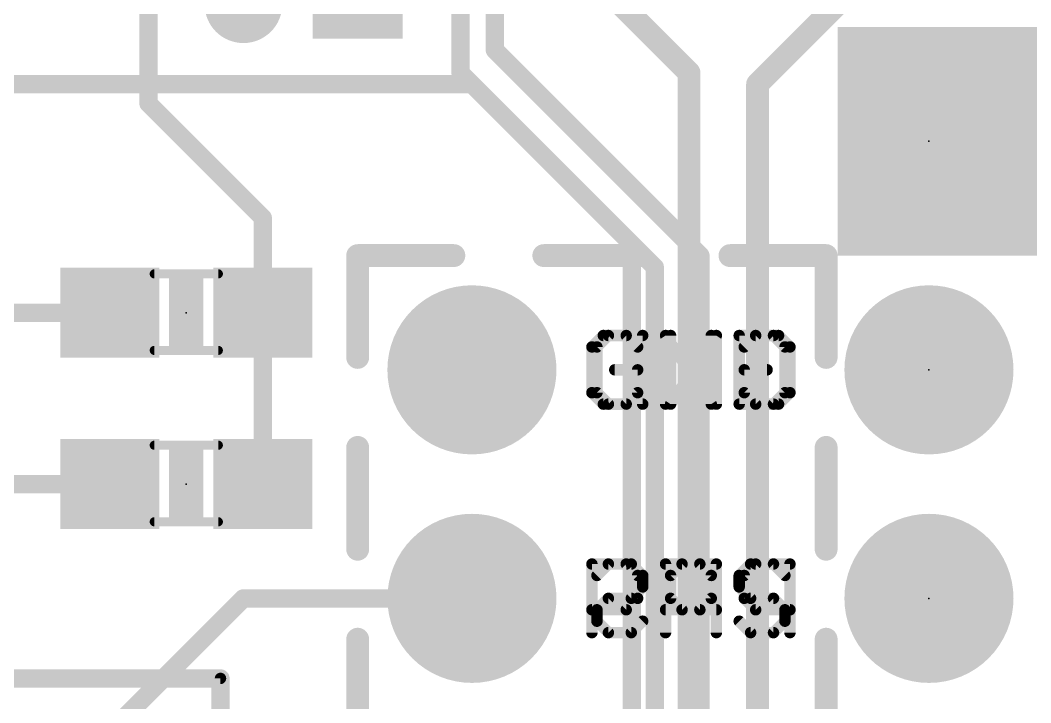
# Model space of a CAD drawing. Extents: x -24 to 83, y -23 to 53.
# Drawn here: x 16.57 to 27.8, y 29.32 to 36.91 of the extents above; entities that cross this region are included whole.
import ezdxf

# ---------------------------------------------------------------- set-up
doc = ezdxf.new("R2010")
doc.units = 0
for name, color, linetype in [('1', 12, 'CONTINUOUS'), ('16', 132, 'CONTINUOUS'), ('17', 110, 'CONTINUOUS'), ('18', 110, 'CONTINUOUS'), ('21', 41, 'CONTINUOUS'), ('22', 40, 'CONTINUOUS'), ('23', 53, 'CONTINUOUS'), ('51', 53, 'CONTINUOUS')]:
    doc.layers.add(name, color=color, linetype=linetype)

# ---------------------------------------------------------------- blocks, each defined once
blk = doc.blocks.new('RECT')
blk.add_solid([(-0.5, -0.5), (0.5, -0.5), (-0.5, 0.5), (0.5, 0.5)])
blk = doc.blocks.new('ROUNDP')
at = {"const_width": 0.5}
blk.add_lwpolyline([(0, -0.25, 1), (0, 0.25, 1), (0, -0.25)], format="xyb", dxfattribs=at)
blk = doc.blocks.new('ROUNDV')
at = {"const_width": 0.5}
blk.add_lwpolyline([(0, -0.25, 1), (0, 0.25, 1), (0, -0.25)], format="xyb", dxfattribs=at)

msp = doc.modelspace()

# ---------------------------------------------------------------- linework, layer by layer
at = {"layer": '1', "const_width": 0.2032}
for points in [[(17.995, 38.8466), (17.995, 35.98)], [(21.463, 36.322), (21.463, 37.719)], [(21.844, 37.465), (21.844, 36.576)], [(21.844, 36.576), (24.13, 34.29)], [(21.463, 36.322), (23.622, 34.163)], [(17.995, 35.98), (19.265, 34.71)], [(19.265, 33.655), (19.265, 34.71)], [(24.13, 34.29), (24.13, 25.4)], [(23.622, 34.163), (23.622, 27.432)], [(15.24, 33.655), (17.565, 33.655)], [(19.265, 31.75), (19.265, 33.655)], [(17.565, 31.75), (15.24, 31.75)]]:
    msp.add_lwpolyline(points, dxfattribs=at)
at = {"layer": '1', "const_width": 0.1016}
for points in [[(21.8799, 36.6119, 1), (21.8081, 36.5401)], [(21.7932, 36.576, 1), (21.8948, 36.576)], [(21.4989, 36.3579, 1), (21.4271, 36.2861)], [(21.4122, 36.322, 1), (21.5138, 36.322)], [(18.0309, 36.0159, 1), (17.9591, 35.9441)], [(17.9442, 35.98, 1), (18.0458, 35.98)], [(19.3158, 34.71, 1), (19.2142, 34.71)], [(19.2291, 34.6741, 1), (19.3009, 34.7459)], [(24.1808, 34.29, 1), (24.0792, 34.29)], [(24.0941, 34.2541, 1), (24.1659, 34.3259)], [(23.6728, 34.163, 1), (23.5712, 34.163)], [(23.5861, 34.1271, 1), (23.6579, 34.1989)], [(17.565, 33.6042, 1), (17.565, 33.7058)], [(19.3158, 33.655, 1), (19.2142, 33.655)], [(19.2142, 33.655, 1), (19.3158, 33.655)], [(17.565, 31.6992, 1), (17.565, 31.8008)], [(19.2142, 31.75, 1), (19.3158, 31.75)]]:
    msp.add_lwpolyline(points, format="xyb", dxfattribs=at)
at = {"layer": '16'}
for points, const_width in [([(21.4784, 38.8466), (24.003, 36.322)], 0.254), ([(25.908, 37.338), (24.765, 36.195)], 0.254), ([(24.003, 36.322), (24.003, 17.653)], 0.254), ([(9.525, 36.195), (21.59, 36.195)], 0.2032), ([(21.59, 36.195), (23.368, 34.417)], 0.2032), ([(24.765, 36.195), (24.765, 10.795)], 0.254), ([(23.368, 34.417), (23.368, 22.098)], 0.2032), ([(15.41, 26.84), (19.05, 30.48)], 0.2032), ([(19.05, 30.48), (21.59, 30.48)], 0.2032)]:
    msp.add_lwpolyline(points, dxfattribs=dict(at, const_width=const_width))
for points, const_width in [([(24.0665, 36.322, 1), (23.9395, 36.322)], 0.127), ([(23.9581, 36.2771, 1), (24.0479, 36.3669)], 0.127), ([(21.6259, 36.2309, 1), (21.5541, 36.1591)], 0.1016), ([(21.59, 36.1442, 1), (21.59, 36.2458)], 0.1016), ([(24.8285, 36.195, 1), (24.7015, 36.195)], 0.127), ([(24.7201, 36.2399, 1), (24.8099, 36.1501)], 0.127), ([(23.4188, 34.417, 1), (23.3172, 34.417)], 0.1016), ([(23.3321, 34.3811, 1), (23.4039, 34.4529)], 0.1016), ([(19.05, 30.5308, 1), (19.05, 30.4292)], 0.1016), ([(19.0859, 30.4441, 1), (19.0141, 30.5159)], 0.1016), ([(21.59, 30.4292, 1), (21.59, 30.5308)], 0.1016)]:
    msp.add_lwpolyline(points, format="xyb", dxfattribs=dict(at, const_width=const_width))
at = {"layer": '21'}
for points, const_width in [([(21.389, 34.29), (20.32, 34.29)], 0.254), ([(20.32, 34.29), (20.32, 33.158)], 0.254), ([(23.458, 34.29), (22.389, 34.29)], 0.254), ([(25.527, 34.29), (24.458, 34.29)], 0.254), ([(25.527, 33.158), (25.527, 34.29)], 0.254), ([(23.0506, 33.4017), (22.9235, 33.2745)], 0.127), ([(23.3048, 33.4017), (23.0506, 33.4017)], 0.127), ([(23.4319, 33.2745), (23.3048, 33.4017)], 0.127), ([(23.7421, 32.639), (23.7421, 33.4017)], 0.127), ([(23.7421, 33.4017), (24.2505, 32.639)], 0.127), ([(24.2505, 32.639), (24.2505, 33.4017)], 0.127), ([(24.5607, 33.4017), (24.5607, 32.639)], 0.127), ([(24.942, 33.4017), (24.5607, 33.4017)], 0.127), ([(25.0691, 33.2745), (24.942, 33.4017)], 0.127), ([(22.9235, 33.2745), (22.9235, 32.7661)], 0.127), ([(25.0691, 32.7661), (25.0691, 33.2745)], 0.127), ([(23.4319, 33.0203), (23.1777, 33.0203)], 0.127), ([(23.4319, 32.7661), (23.4319, 33.0203)], 0.127), ([(22.9235, 32.7661), (23.0506, 32.639)], 0.127), ([(23.3048, 32.639), (23.4319, 32.7661)], 0.127), ([(24.942, 32.639), (25.0691, 32.7661)], 0.127), ([(23.0506, 32.639), (23.3048, 32.639)], 0.127), ([(24.5607, 32.639), (24.942, 32.639)], 0.127), ([(20.32, 32.158), (20.32, 31.026)], 0.254), ([(25.527, 31.026), (25.527, 32.158)], 0.254), ([(22.9235, 30.099), (22.9235, 30.8617)], 0.127), ([(22.9235, 30.8617), (23.3048, 30.8617)], 0.127), ([(23.3048, 30.8617), (23.4319, 30.7345)], 0.127), ([(23.7421, 30.099), (23.7421, 30.8617)], 0.127), ([(23.7421, 30.8617), (24.1234, 30.8617)], 0.127), ([(24.1234, 30.8617), (24.2505, 30.7345)], 0.127), ([(24.6878, 30.8617), (24.5607, 30.7345)], 0.127), ([(24.942, 30.8617), (24.6878, 30.8617)], 0.127), ([(25.0691, 30.7345), (24.942, 30.8617)], 0.127), ([(23.4319, 30.7345), (23.4319, 30.4803)], 0.127), ([(24.2505, 30.7345), (24.2505, 30.4803)], 0.127), ([(24.5607, 30.7345), (24.5607, 30.6074)], 0.127), ([(24.5607, 30.6074), (24.6878, 30.4803)], 0.127), ([(23.4319, 30.4803), (23.3048, 30.3532)], 0.127), ([(24.2505, 30.4803), (24.1234, 30.3532)], 0.127), ([(24.6878, 30.4803), (24.942, 30.4803)], 0.127), ([(24.942, 30.4803), (25.0691, 30.3532)], 0.127), ([(23.3048, 30.3532), (22.9235, 30.3532)], 0.127), ([(24.1234, 30.3532), (23.7421, 30.3532)], 0.127), ([(25.0691, 30.3532), (25.0691, 30.2261)], 0.127), ([(24.6878, 30.099), (24.5607, 30.2261)], 0.127), ([(25.0691, 30.2261), (24.942, 30.099)], 0.127), ([(20.32, 30.026), (20.32, 28.894)], 0.254), ([(24.942, 30.099), (24.6878, 30.099)], 0.127), ([(25.527, 28.894), (25.527, 30.026)], 0.254), ([(2.795, 29.59), (18.795, 29.59)], 0.2032), ([(18.795, 29.59), (18.795, 29.04)], 0.2032)]:
    msp.add_lwpolyline(points, dxfattribs=dict(at, const_width=const_width))
for points, const_width in [([(20.32, 34.3535, 1), (20.32, 34.2265)], 0.127), ([(20.3835, 34.29, 1), (20.2565, 34.29)], 0.127), ([(21.389, 34.2265, 1), (21.389, 34.3535)], 0.127), ([(22.389, 34.3535, 1), (22.389, 34.2265)], 0.127), ([(23.458, 34.2265, 1), (23.458, 34.3535)], 0.127), ([(24.458, 34.3535, 1), (24.458, 34.2265)], 0.127), ([(25.5905, 34.29, 1), (25.4635, 34.29)], 0.127), ([(25.527, 34.2265, 1), (25.527, 34.3535)], 0.127), ([(23.0506, 33.4334, 1), (23.0506, 33.3699)], 0.0635), ([(23.0731, 33.3792, 1), (23.0282, 33.4241)], 0.0635), ([(23.3273, 33.4241, 1), (23.2824, 33.3792)], 0.0635), ([(23.3048, 33.3699, 1), (23.3048, 33.4334)], 0.0635), ([(23.7738, 33.4017, 1), (23.7103, 33.4017)], 0.0635), ([(23.7685, 33.4193, 1), (23.7157, 33.384)], 0.0635), ([(24.2823, 33.4017, 1), (24.2188, 33.4017)], 0.0635), ([(24.5924, 33.4017, 1), (24.5289, 33.4017)], 0.0635), ([(24.5607, 33.4334, 1), (24.5607, 33.3699)], 0.0635), ([(24.9644, 33.4241, 1), (24.9195, 33.3792)], 0.0635), ([(24.942, 33.3699, 1), (24.942, 33.4334)], 0.0635), ([(22.901, 33.297, 1), (22.946, 33.2521)], 0.0635), ([(22.9552, 33.2745, 1), (22.8918, 33.2745)], 0.0635), ([(23.4095, 33.2521, 1), (23.4544, 33.297)], 0.0635), ([(25.1008, 33.2745, 1), (25.0373, 33.2745)], 0.0635), ([(25.0466, 33.2521, 1), (25.0915, 33.297)], 0.0635), ([(20.2565, 33.158, 1), (20.3835, 33.158)], 0.127), ([(25.4635, 33.158, 1), (25.5905, 33.158)], 0.127), ([(23.1777, 33.0521, 1), (23.1777, 32.9886)], 0.0635), ([(23.4637, 33.0203, 1), (23.4002, 33.0203)], 0.0635), ([(23.4319, 32.9886, 1), (23.4319, 33.0521)], 0.0635), ([(22.946, 32.7886, 1), (22.901, 32.7437)], 0.0635), ([(23.4544, 32.7437, 1), (23.4095, 32.7886)], 0.0635), ([(25.0915, 32.7437, 1), (25.0466, 32.7886)], 0.0635), ([(22.8918, 32.7661, 1), (22.9552, 32.7661)], 0.0635), ([(23.0506, 32.6708, 1), (23.0506, 32.6073)], 0.0635), ([(23.0282, 32.6165, 1), (23.0731, 32.6615)], 0.0635), ([(23.2824, 32.6615, 1), (23.3273, 32.6165)], 0.0635), ([(23.3048, 32.6073, 1), (23.3048, 32.6708)], 0.0635), ([(23.4002, 32.7661, 1), (23.4637, 32.7661)], 0.0635), ([(24.2241, 32.6214, 1), (24.2769, 32.6566)], 0.0635), ([(24.5607, 32.6708, 1), (24.5607, 32.6073)], 0.0635), ([(24.9195, 32.6615, 1), (24.9644, 32.6165)], 0.0635), ([(24.942, 32.6073, 1), (24.942, 32.6708)], 0.0635), ([(25.0373, 32.7661, 1), (25.1008, 32.7661)], 0.0635), ([(23.7103, 32.639, 1), (23.7738, 32.639)], 0.0635), ([(24.2188, 32.639, 1), (24.2823, 32.639)], 0.0635), ([(24.5289, 32.639, 1), (24.5924, 32.639)], 0.0635), ([(20.3835, 32.158, 1), (20.2565, 32.158)], 0.127), ([(25.5905, 32.158, 1), (25.4635, 32.158)], 0.127), ([(20.2565, 31.026, 1), (20.3835, 31.026)], 0.127), ([(25.4635, 31.026, 1), (25.5905, 31.026)], 0.127), ([(22.9235, 30.8934, 1), (22.9235, 30.8299)], 0.0635), ([(22.9552, 30.8617, 1), (22.8918, 30.8617)], 0.0635), ([(23.3273, 30.8841, 1), (23.2824, 30.8392)], 0.0635), ([(23.3048, 30.8299, 1), (23.3048, 30.8934)], 0.0635), ([(23.7738, 30.8617, 1), (23.7103, 30.8617)], 0.0635), ([(23.7421, 30.8934, 1), (23.7421, 30.8299)], 0.0635), ([(24.1459, 30.8841, 1), (24.101, 30.8392)], 0.0635), ([(24.1234, 30.8299, 1), (24.1234, 30.8934)], 0.0635), ([(24.6878, 30.8934, 1), (24.6878, 30.8299)], 0.0635), ([(24.7102, 30.8392, 1), (24.6653, 30.8841)], 0.0635), ([(24.9644, 30.8841, 1), (24.9195, 30.8392)], 0.0635), ([(24.942, 30.8299, 1), (24.942, 30.8934)], 0.0635), ([(23.4637, 30.7345, 1), (23.4002, 30.7345)], 0.0635), ([(23.4095, 30.7121, 1), (23.4544, 30.757)], 0.0635), ([(24.2823, 30.7345, 1), (24.2188, 30.7345)], 0.0635), ([(24.2281, 30.7121, 1), (24.273, 30.757)], 0.0635), ([(24.5924, 30.7345, 1), (24.5289, 30.7345)], 0.0635), ([(24.5382, 30.757, 1), (24.5831, 30.7121)], 0.0635), ([(25.0466, 30.7121, 1), (25.0915, 30.757)], 0.0635), ([(24.5831, 30.6299, 1), (24.5382, 30.585)], 0.0635), ([(24.5289, 30.6074, 1), (24.5924, 30.6074)], 0.0635), ([(23.4002, 30.4803, 1), (23.4637, 30.4803)], 0.0635), ([(23.4544, 30.4579, 1), (23.4095, 30.5028)], 0.0635), ([(24.2188, 30.4803, 1), (24.2823, 30.4803)], 0.0635), ([(24.273, 30.4579, 1), (24.2281, 30.5028)], 0.0635), ([(24.6878, 30.5121, 1), (24.6878, 30.4486)], 0.0635), ([(24.6653, 30.4579, 1), (24.7102, 30.5028)], 0.0635), ([(24.9644, 30.5028, 1), (24.9195, 30.4579)], 0.0635), ([(24.942, 30.4486, 1), (24.942, 30.5121)], 0.0635), ([(22.9235, 30.385, 1), (22.9235, 30.3215)], 0.0635), ([(23.2824, 30.3757, 1), (23.3273, 30.3308)], 0.0635), ([(23.3048, 30.3215, 1), (23.3048, 30.385)], 0.0635), ([(23.7421, 30.385, 1), (23.7421, 30.3215)], 0.0635), ([(24.101, 30.3757, 1), (24.1459, 30.3308)], 0.0635), ([(24.1234, 30.3215, 1), (24.1234, 30.385)], 0.0635), ([(25.1008, 30.3532, 1), (25.0373, 30.3532)], 0.0635), ([(25.0466, 30.3308, 1), (25.0915, 30.3757)], 0.0635), ([(24.5831, 30.2486, 1), (24.5382, 30.2037)], 0.0635), ([(25.0373, 30.2261, 1), (25.1008, 30.2261)], 0.0635), ([(25.0915, 30.2037, 1), (25.0466, 30.2486)], 0.0635), ([(20.3835, 30.026, 1), (20.2565, 30.026)], 0.127), ([(22.8918, 30.099, 1), (22.9552, 30.099)], 0.0635), ([(23.7103, 30.099, 1), (23.7738, 30.099)], 0.0635), ([(24.6878, 30.1307, 1), (24.6878, 30.0673)], 0.0635), ([(24.6653, 30.0765, 1), (24.7102, 30.1215)], 0.0635), ([(24.9195, 30.1215, 1), (24.9644, 30.0765)], 0.0635), ([(24.942, 30.0673, 1), (24.942, 30.1307)], 0.0635), ([(25.5905, 30.026, 1), (25.4635, 30.026)], 0.127), ([(18.8458, 29.59, 1), (18.7442, 29.59)], 0.1016), ([(18.795, 29.5392, 1), (18.795, 29.6408)], 0.1016)]:
    msp.add_lwpolyline(points, format="xyb", dxfattribs=dict(at, const_width=const_width))
at = {"layer": '22'}
for points, const_width in [([(20.32, 33.158), (20.32, 34.29)], 0.254), ([(20.32, 34.29), (21.389, 34.29)], 0.254), ([(22.389, 34.29), (23.458, 34.29)], 0.254), ([(24.458, 34.29), (25.527, 34.29)], 0.254), ([(25.527, 34.29), (25.527, 33.158)], 0.254), ([(22.9796, 33.2745), (23.1068, 33.4017)], 0.127), ([(23.1068, 33.4017), (23.4881, 33.4017)], 0.127), ([(23.4881, 33.4017), (23.4881, 32.639)], 0.127), ([(24.3067, 33.4017), (23.7982, 32.639)], 0.127), ([(23.7982, 32.639), (23.7982, 33.4017)], 0.127), ([(24.3067, 32.639), (24.3067, 33.4017)], 0.127), ([(24.6168, 33.2745), (24.7439, 33.4017)], 0.127), ([(24.7439, 33.4017), (24.9981, 33.4017)], 0.127), ([(24.9981, 33.4017), (25.1252, 33.2745)], 0.127), ([(22.9796, 32.7661), (22.9796, 33.2745)], 0.127), ([(25.1252, 33.2745), (25.1252, 32.7661)], 0.127), ([(24.6168, 32.7661), (24.6168, 33.0203)], 0.127), ([(24.6168, 33.0203), (24.871, 33.0203)], 0.127), ([(23.1068, 32.639), (22.9796, 32.7661)], 0.127), ([(24.7439, 32.639), (24.6168, 32.7661)], 0.127), ([(25.1252, 32.7661), (24.9981, 32.639)], 0.127), ([(23.4881, 32.639), (23.1068, 32.639)], 0.127), ([(24.9981, 32.639), (24.7439, 32.639)], 0.127), ([(20.32, 31.026), (20.32, 32.158)], 0.254), ([(25.527, 32.158), (25.527, 31.026)], 0.254), ([(22.9796, 30.7345), (23.1068, 30.8617)], 0.127), ([(23.1068, 30.8617), (23.361, 30.8617)], 0.127), ([(23.361, 30.8617), (23.4881, 30.7345)], 0.127), ([(23.9253, 30.8617), (23.7982, 30.7345)], 0.127), ([(24.3067, 30.8617), (23.9253, 30.8617)], 0.127), ([(24.3067, 30.099), (24.3067, 30.8617)], 0.127), ([(24.7439, 30.8617), (24.6168, 30.7345)], 0.127), ([(25.1252, 30.8617), (24.7439, 30.8617)], 0.127), ([(25.1252, 30.099), (25.1252, 30.8617)], 0.127), ([(23.4881, 30.7345), (23.4881, 30.6074)], 0.127), ([(23.7982, 30.7345), (23.7982, 30.4803)], 0.127), ([(24.6168, 30.7345), (24.6168, 30.4803)], 0.127), ([(23.4881, 30.6074), (23.361, 30.4803)], 0.127), ([(23.1068, 30.4803), (22.9796, 30.3532)], 0.127), ([(23.361, 30.4803), (23.1068, 30.4803)], 0.127), ([(23.7982, 30.4803), (23.9253, 30.3532)], 0.127), ([(24.6168, 30.4803), (24.7439, 30.3532)], 0.127), ([(22.9796, 30.3532), (22.9796, 30.2261)], 0.127), ([(23.9253, 30.3532), (24.3067, 30.3532)], 0.127), ([(24.7439, 30.3532), (25.1252, 30.3532)], 0.127), ([(22.9796, 30.2261), (23.1068, 30.099)], 0.127), ([(23.361, 30.099), (23.4881, 30.2261)], 0.127), ([(20.32, 28.894), (20.32, 30.026)], 0.254), ([(23.1068, 30.099), (23.361, 30.099)], 0.127), ([(25.527, 30.026), (25.527, 28.894)], 0.254)]:
    msp.add_lwpolyline(points, dxfattribs=dict(at, const_width=const_width))
for points, const_width in [([(20.3835, 34.29, 1), (20.2565, 34.29)], 0.127), ([(20.32, 34.3535, 1), (20.32, 34.2265)], 0.127), ([(21.389, 34.2265, 1), (21.389, 34.3535)], 0.127), ([(22.389, 34.3535, 1), (22.389, 34.2265)], 0.127), ([(23.458, 34.2265, 1), (23.458, 34.3535)], 0.127), ([(24.458, 34.3535, 1), (24.458, 34.2265)], 0.127), ([(25.5905, 34.29, 1), (25.4635, 34.29)], 0.127), ([(25.527, 34.2265, 1), (25.527, 34.3535)], 0.127), ([(23.1068, 33.4334, 1), (23.1068, 33.3699)], 0.0635), ([(23.1292, 33.3792, 1), (23.0843, 33.4241)], 0.0635), ([(23.5198, 33.4017, 1), (23.4563, 33.4017)], 0.0635), ([(23.4881, 33.3699, 1), (23.4881, 33.4334)], 0.0635), ([(23.83, 33.4017, 1), (23.7665, 33.4017)], 0.0635), ([(24.3384, 33.4017, 1), (24.2749, 33.4017)], 0.0635), ([(24.3331, 33.384, 1), (24.2802, 33.4193)], 0.0635), ([(24.7439, 33.4334, 1), (24.7439, 33.3699)], 0.0635), ([(24.7664, 33.3792, 1), (24.7215, 33.4241)], 0.0635), ([(25.0206, 33.4241, 1), (24.9757, 33.3792)], 0.0635), ([(24.9981, 33.3699, 1), (24.9981, 33.4334)], 0.0635), ([(23.0114, 33.2745, 1), (22.9479, 33.2745)], 0.0635), ([(22.9572, 33.297, 1), (23.0021, 33.2521)], 0.0635), ([(24.5944, 33.297, 1), (24.6393, 33.2521)], 0.0635), ([(25.157, 33.2745, 1), (25.0935, 33.2745)], 0.0635), ([(25.1028, 33.2521, 1), (25.1477, 33.297)], 0.0635), ([(20.2565, 33.158, 1), (20.3835, 33.158)], 0.127), ([(25.4635, 33.158, 1), (25.5905, 33.158)], 0.127), ([(24.6168, 33.0521, 1), (24.6168, 32.9886)], 0.0635), ([(24.6486, 33.0203, 1), (24.5851, 33.0203)], 0.0635), ([(24.871, 32.9886, 1), (24.871, 33.0521)], 0.0635), ([(23.0021, 32.7886, 1), (22.9572, 32.7437)], 0.0635), ([(24.6393, 32.7886, 1), (24.5944, 32.7437)], 0.0635), ([(25.1477, 32.7437, 1), (25.1028, 32.7886)], 0.0635), ([(22.9479, 32.7661, 1), (23.0114, 32.7661)], 0.0635), ([(23.1068, 32.6708, 1), (23.1068, 32.6073)], 0.0635), ([(23.0843, 32.6165, 1), (23.1292, 32.6615)], 0.0635), ([(23.4881, 32.6073, 1), (23.4881, 32.6708)], 0.0635), ([(23.7718, 32.6566, 1), (23.8246, 32.6214)], 0.0635), ([(24.5851, 32.7661, 1), (24.6486, 32.7661)], 0.0635), ([(24.7439, 32.6708, 1), (24.7439, 32.6073)], 0.0635), ([(24.7215, 32.6165, 1), (24.7664, 32.6615)], 0.0635), ([(24.9757, 32.6615, 1), (25.0206, 32.6165)], 0.0635), ([(24.9981, 32.6073, 1), (24.9981, 32.6708)], 0.0635), ([(25.0935, 32.7661, 1), (25.157, 32.7661)], 0.0635), ([(23.4563, 32.639, 1), (23.5198, 32.639)], 0.0635), ([(23.7665, 32.639, 1), (23.83, 32.639)], 0.0635), ([(24.2749, 32.639, 1), (24.3384, 32.639)], 0.0635), ([(20.3835, 32.158, 1), (20.2565, 32.158)], 0.127), ([(25.5905, 32.158, 1), (25.4635, 32.158)], 0.127), ([(20.2565, 31.026, 1), (20.3835, 31.026)], 0.127), ([(25.4635, 31.026, 1), (25.5905, 31.026)], 0.127), ([(23.1068, 30.8934, 1), (23.1068, 30.8299)], 0.0635), ([(23.1292, 30.8392, 1), (23.0843, 30.8841)], 0.0635), ([(23.3834, 30.8841, 1), (23.3385, 30.8392)], 0.0635), ([(23.361, 30.8299, 1), (23.361, 30.8934)], 0.0635), ([(23.9253, 30.8934, 1), (23.9253, 30.8299)], 0.0635), ([(23.9478, 30.8392, 1), (23.9029, 30.8841)], 0.0635), ([(24.3384, 30.8617, 1), (24.2749, 30.8617)], 0.0635), ([(24.3067, 30.8299, 1), (24.3067, 30.8934)], 0.0635), ([(24.7439, 30.8934, 1), (24.7439, 30.8299)], 0.0635), ([(24.7664, 30.8392, 1), (24.7215, 30.8841)], 0.0635), ([(25.157, 30.8617, 1), (25.0935, 30.8617)], 0.0635), ([(25.1252, 30.8299, 1), (25.1252, 30.8934)], 0.0635), ([(22.9572, 30.757, 1), (23.0021, 30.7121)], 0.0635), ([(23.5198, 30.7345, 1), (23.4563, 30.7345)], 0.0635), ([(23.4656, 30.7121, 1), (23.5105, 30.757)], 0.0635), ([(23.83, 30.7345, 1), (23.7665, 30.7345)], 0.0635), ([(23.7758, 30.757, 1), (23.8207, 30.7121)], 0.0635), ([(24.6486, 30.7345, 1), (24.5851, 30.7345)], 0.0635), ([(24.5944, 30.757, 1), (24.6393, 30.7121)], 0.0635), ([(23.5105, 30.585, 1), (23.4656, 30.6299)], 0.0635), ([(23.4563, 30.6074, 1), (23.5198, 30.6074)], 0.0635), ([(23.1068, 30.5121, 1), (23.1068, 30.4486)], 0.0635), ([(23.1292, 30.4579, 1), (23.0843, 30.5028)], 0.0635), ([(23.3385, 30.5028, 1), (23.3834, 30.4579)], 0.0635), ([(23.361, 30.4486, 1), (23.361, 30.5121)], 0.0635), ([(23.8207, 30.5028, 1), (23.7758, 30.4579)], 0.0635), ([(23.7665, 30.4803, 1), (23.83, 30.4803)], 0.0635), ([(24.6393, 30.5028, 1), (24.5944, 30.4579)], 0.0635), ([(24.5851, 30.4803, 1), (24.6486, 30.4803)], 0.0635), ([(23.0114, 30.3532, 1), (22.9479, 30.3532)], 0.0635), ([(22.9572, 30.3757, 1), (23.0021, 30.3308)], 0.0635), ([(23.9253, 30.385, 1), (23.9253, 30.3215)], 0.0635), ([(23.9029, 30.3308, 1), (23.9478, 30.3757)], 0.0635), ([(24.3067, 30.3215, 1), (24.3067, 30.385)], 0.0635), ([(24.7439, 30.385, 1), (24.7439, 30.3215)], 0.0635), ([(24.7215, 30.3308, 1), (24.7664, 30.3757)], 0.0635), ([(25.1252, 30.3215, 1), (25.1252, 30.385)], 0.0635), ([(23.0021, 30.2486, 1), (22.9572, 30.2037)], 0.0635), ([(22.9479, 30.2261, 1), (23.0114, 30.2261)], 0.0635), ([(23.5105, 30.2037, 1), (23.4656, 30.2486)], 0.0635), ([(20.3835, 30.026, 1), (20.2565, 30.026)], 0.127), ([(23.1068, 30.1307, 1), (23.1068, 30.0673)], 0.0635), ([(23.0843, 30.0765, 1), (23.1292, 30.1215)], 0.0635), ([(23.3385, 30.1215, 1), (23.3834, 30.0765)], 0.0635), ([(23.361, 30.0673, 1), (23.361, 30.1307)], 0.0635), ([(24.2749, 30.099, 1), (24.3384, 30.099)], 0.0635), ([(25.0935, 30.099, 1), (25.157, 30.099)], 0.0635), ([(25.5905, 30.026, 1), (25.4635, 30.026)], 0.127)]:
    msp.add_lwpolyline(points, format="xyb", dxfattribs=dict(at, const_width=const_width))
at = {"layer": '23'}
for p in [(26.67, 35.56), (18.415, 33.655), (26.67, 33.02), (18.415, 31.75), (26.67, 30.48)]:
    msp.add_point(p, dxfattribs=at)
at = {"layer": '51'}
for points, const_width in [([(18.059, 34.087), (18.771, 34.087)], 0.1016), ([(18.059, 33.236), (18.771, 33.236)], 0.1016), ([(18.059, 32.182), (18.771, 32.182)], 0.1016), ([(18.059, 31.331), (18.771, 31.331)], 0.1016), ([(2.795, 29.59), (18.795, 29.59)], 0.127), ([(18.795, 29.59), (18.795, 13.59)], 0.127)]:
    msp.add_lwpolyline(points, dxfattribs=dict(at, const_width=const_width))
for points, const_width in [([(18.059, 34.1124, 1), (18.059, 34.0616)], 0.0508), ([(18.771, 34.0616, 1), (18.771, 34.1124)], 0.0508), ([(18.059, 33.2614, 1), (18.059, 33.2106)], 0.0508), ([(18.771, 33.2106, 1), (18.771, 33.2614)], 0.0508), ([(18.059, 32.2074, 1), (18.059, 32.1566)], 0.0508), ([(18.771, 32.1566, 1), (18.771, 32.2074)], 0.0508), ([(18.059, 31.3564, 1), (18.059, 31.3056)], 0.0508), ([(18.771, 31.3056, 1), (18.771, 31.3564)], 0.0508), ([(18.8268, 29.59, 1), (18.7633, 29.59)], 0.0635), ([(18.795, 29.5583, 1), (18.795, 29.6217)], 0.0635)]:
    msp.add_lwpolyline(points, format="xyb", dxfattribs=dict(at, const_width=const_width))

# ---------------------------------------------------------------- block references
at = {"layer": '1', "xscale": 1.1, "rotation": 270}
msp.add_blockref('RECT', (20.32, 37.25), dxfattribs=at)
at = {"layer": '1', "xscale": 1.1}
for p in [(17.565, 33.655), (19.265, 33.655), (17.565, 31.75), (19.265, 31.75)]:
    msp.add_blockref('RECT', p, dxfattribs=at)
at = {"layer": '17', "xscale": 1.8796, "yscale": 1.8796}
for p, rotation in [((26.67, 35.56), 90), ((26.67, 35.56), 90), ((21.59, 33.02), 180), ((21.59, 33.02), 180), ((26.67, 33.02), 90), ((26.67, 33.02), 90), ((21.59, 30.48), 180), ((21.59, 30.48), 180), ((26.67, 30.48), 90), ((26.67, 30.48), 90)]:
    msp.add_blockref('ROUNDP', p, dxfattribs=dict(at, rotation=rotation))
at = {"layer": '18', "xscale": 0.8636, "yscale": 0.8636}
msp.add_blockref('ROUNDV', (19.05, 37.084), dxfattribs=at)
msp.add_blockref('ROUNDV', (19.05, 37.084), dxfattribs=at)
at = {"layer": '21'}
for p, xscale, yscale in [((38.354, 35.56), 25.4, 2.54), ((18.415, 33.655), 0.381, 0.762), ((18.415, 31.75), 0.381, 0.762)]:
    msp.add_blockref('RECT', p, dxfattribs=dict(at, xscale=xscale, yscale=yscale))
at = {"layer": '22', "xscale": 25.4, "yscale": 2.54}
msp.add_blockref('RECT', (38.354, 35.56), dxfattribs=at)
at = {"layer": '51'}
for p, xscale, yscale in [((26.67, 35.56), 0.508, 0.508), ((17.8269, 33.6601), 0.5001, 0.95), ((18.9953, 33.6601), 0.5001, 0.95), ((26.67, 33.02), 0.508, 0.508), ((17.8269, 31.7551), 0.5001, 0.95), ((18.9953, 31.7551), 0.5001, 0.95), ((26.67, 30.48), 0.508, 0.508)]:
    msp.add_blockref('RECT', p, dxfattribs=dict(at, xscale=xscale, yscale=yscale))
at = {"layer": '51', "xscale": 0.508, "yscale": 0.508, "rotation": 90}
for p in [(21.59, 33.02), (21.59, 30.48)]:
    msp.add_blockref('RECT', p, dxfattribs=at)

doc.saveas('drawing.dxf')
